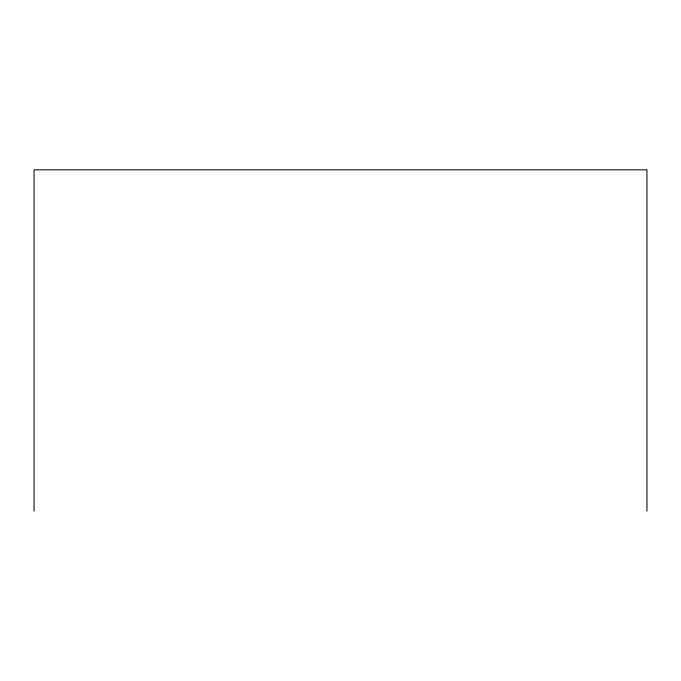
<?xml version="1.0" encoding="UTF-8"?>
<svg xmlns="http://www.w3.org/2000/svg" width="681" height="681" viewBox="0 0 681 681"><rect width="100%" height="100%" fill="white"/><g stroke="black" fill="none" stroke-linecap="round" stroke-linejoin="round"><path stroke-width="1.02" d="M646.95 511.167L646.95 169.833L34.05 169.833L34.05 511.167"/></g></svg>
